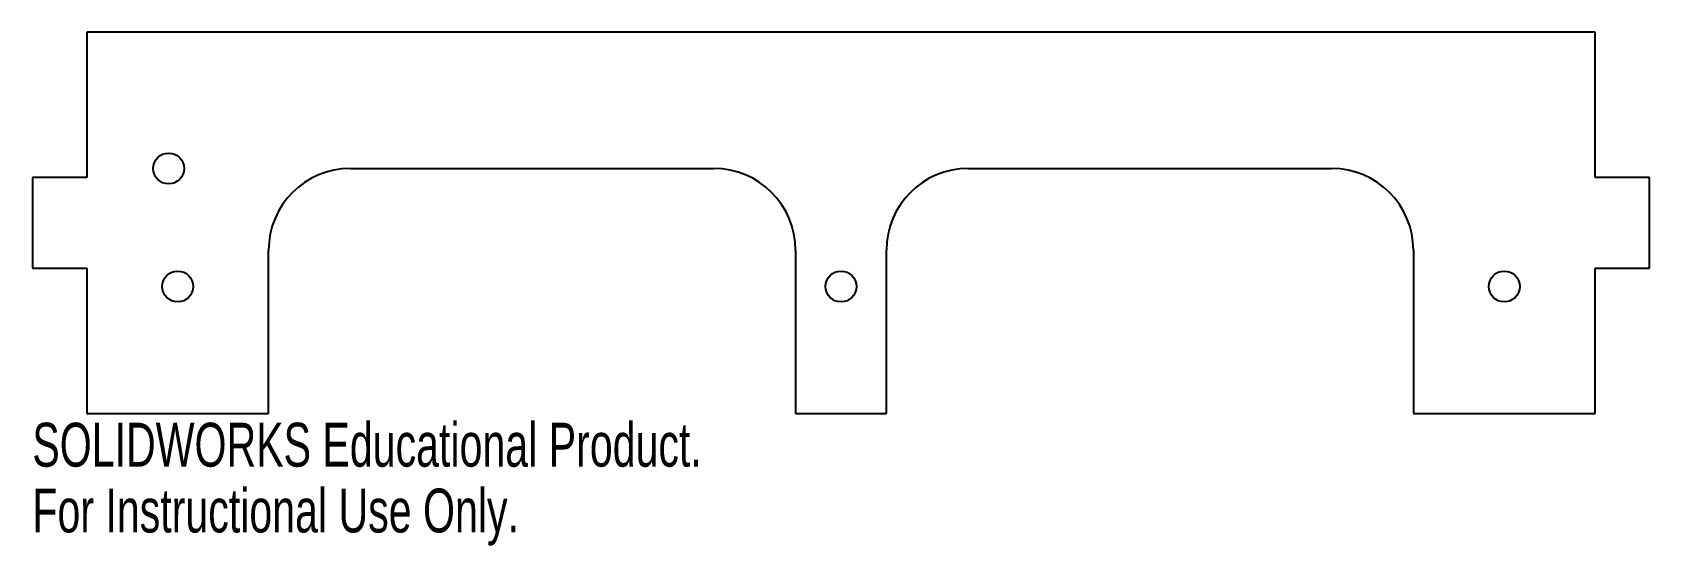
# Model space of a CAD drawing. Header units: millimetres. Extents: x -6 to 172, y -15 to 42.
import ezdxf

# ---------------------------------------------------------------- set-up
doc = ezdxf.new("R2010")
doc.units = ezdxf.units.MM
doc.styles.add('SLDTEXTSTYLE0', font='TXT', dxfattribs={"width": 0.7})

msp = doc.modelspace()

# ---------------------------------------------------------------- linework, layer by layer
at = {"color": 7, "linetype": 'Continuous', "lineweight": 25}
for p, q in [((0, 42), (0, 26)), ((166, 42), (0, 42)), ((166, 26), (166, 42)), ((29, 27), (69, 27)), ((97, 27), (137, 27)), ((-6, 26), (-6, 16)), ((0, 26), (-6, 26)), ((172, 26), (166, 26)), ((172, 16), (172, 26)), ((20, 0), (20, 18)), ((78, 18), (78, 0)), ((88, 0), (88, 18)), ((146, 18), (146, 0)), ((-6, 16), (0, 16)), ((0, 16), (0, 0)), ((166, 16), (172, 16)), ((166, 0), (166, 16)), ((0, 0), (20, 0)), ((78, 0), (88, 0)), ((146, 0), (166, 0))]:
    msp.add_line(p, q, dxfattribs=at)
for centre in [(9, 27), (10, 14), (83, 14), (156, 14)]:
    msp.add_circle(centre, 1.7, dxfattribs=at)
for centre, start, end in [((29, 18), 90, 180), ((69, 18), 0, 90), ((97, 18), 90, 180), ((137, 18), 0, 90)]:
    msp.add_arc(centre, 9, start, end, dxfattribs=at)

# ---------------------------------------------------------------- texts
at = {"color": 7, "linetype": 'Continuous', "char_height": 4.8336, "attachment_point": 1, "style": 'SLDTEXTSTYLE0'}
for s, insert in [('SOLIDWORKS Educational Product.', (-6, -1.02)), ('For Instructional Use Only.', (-6, -8.27))]:
    msp.add_mtext(s, dxfattribs=dict(at, insert=insert))

doc.saveas('drawing.dxf')
